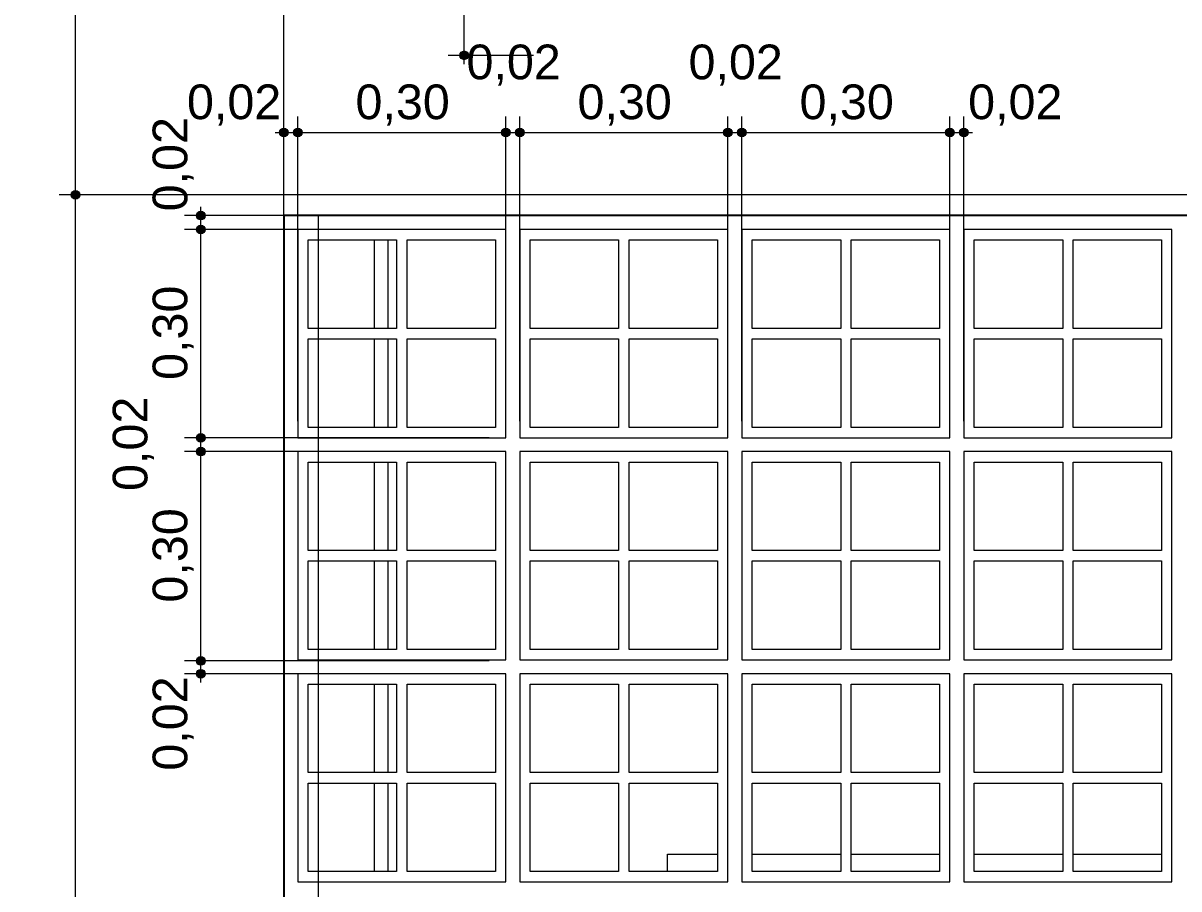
# Model space of a CAD drawing. Header units: metres. Extents: x -67.2 to -32.8, y -0.2 to 5.
# Drawn here: x -66.89 to -65.224, y 2.25 to 3.497 of the extents above; entities that cross this region are included whole.
import ezdxf

# ---------------------------------------------------------------- set-up
doc = ezdxf.new("R2010")
doc.units = ezdxf.units.M
doc.header["$MEASUREMENT"] = 0
doc.layers.add('COTAS EXECUTIVO.EXEC', color=7, linetype='Continuous')
doc.layers.add('COTAS EXECUTIVO.EXEC_Caneta_No__25', color=7, linetype='Continuous', lineweight=13, true_color=0x982312)
for name, color, linetype, lineweight in [('Janelas Archicad_Caneta_No__241', 7, 'Continuous', 13), ('Janelas Archicad_Caneta_No__3', 7, 'Continuous', 25), ('Janelas Archicad_Caneta_No__43', 44, 'Continuous', 0), ('PAREDE CONSTRUIR_Caneta_No__241', 7, 'Continuous', 13)]:
    doc.layers.add(name, color=color, linetype=linetype, lineweight=lineweight)
doc.styles.add('ESTILO_GERADO_1', font='arial.ttf')
doc.dimstyles.new('ESTILO_GERADO__2', dxfattribs={"dimtxt": 0.05, "dimasz": 0.02375, "dimexe": 0.18, "dimexo": 0.1, "dimgap": 0, "dimtad": 1, "dimzin": 0, "dimdsep": 46, "dimtxsty": 'ESTILO_GERADO_1', "dimblk": 'ARROWHEAD_11', "dimblk1": 'ARROWHEAD_11', "dimblk2": 'ARROWHEAD_11', "dimcen": 0.09, "dimclrd": 256, "dimclre": 256, "dimclrt": 256, "dimadec": 0, "dimazin": 0, "dimtfac": 1, "dimtdec": 4, "dimtmove": 0, "dimatfit": 3, "dimfxl": 0, "dimtolj": 1, "dimtzin": 0, "dimarcsym": 0})
doc.dimstyles.new('ESTILO_GERADO__3', dxfattribs={"dimtxt": 0.05, "dimasz": 0.02375, "dimexe": 0.18, "dimexo": 0.415631, "dimgap": 0, "dimtad": 1, "dimzin": 0, "dimdsep": 46, "dimtxsty": 'ESTILO_GERADO_1', "dimblk": 'ARROWHEAD_11', "dimblk1": 'ARROWHEAD_11', "dimblk2": 'ARROWHEAD_11', "dimcen": 0.09, "dimclrd": 256, "dimclre": 256, "dimclrt": 256, "dimadec": 0, "dimazin": 0, "dimtfac": 1, "dimtdec": 4, "dimtmove": 0, "dimatfit": 3, "dimfxl": 0, "dimtolj": 1, "dimtzin": 0, "dimarcsym": 0})
doc.dimstyles.new('ESTILO_GERADO__4', dxfattribs={"dimtxt": 0.05, "dimasz": 0.02375, "dimexe": 0.18, "dimexo": 0.415631, "dimgap": 0, "dimtad": 1, "dimtih": 1, "dimtoh": 1, "dimzin": 0, "dimdsep": 46, "dimtxsty": 'ESTILO_GERADO_1', "dimblk": 'ARROWHEAD_11', "dimblk1": 'ARROWHEAD_11', "dimblk2": 'ARROWHEAD_11', "dimcen": 0.09, "dimclrd": 256, "dimclre": 256, "dimclrt": 256, "dimadec": 0, "dimazin": 0, "dimtfac": 1, "dimtdec": 4, "dimtmove": 0, "dimatfit": 3, "dimfxl": 0, "dimtolj": 1, "dimtzin": 0, "dimarcsym": 0})

# ---------------------------------------------------------------- blocks, each defined once
blk = doc.blocks.new('*D6')
at = {"layer": 'COTAS EXECUTIVO.EXEC_Caneta_No__25', "linetype": 'Continuous', "lineweight": 13, "true_color": 0x982312}
for points in [[(-66.2602, 4.1439), (-66.2597, 4.1415), (-66.2584, 4.1395), (-66.2564, 4.1381), (-66.254, 4.1377), (-66.2516, 4.1381), (-66.2495, 4.1395), (-66.2482, 4.1415), (-66.2477, 4.1439), (-66.2482, 4.1463), (-66.2495, 4.1483), (-66.2516, 4.1497), (-66.254, 4.1502), (-66.2564, 4.1497), (-66.2584, 4.1483), (-66.2597, 4.1463)], [(-66.2602, 3.451), (-66.2597, 3.4486), (-66.2584, 3.4466), (-66.2564, 3.4452), (-66.254, 3.4447), (-66.2516, 3.4452), (-66.2495, 3.4466), (-66.2482, 3.4486), (-66.2477, 3.451), (-66.2482, 3.4534), (-66.2495, 3.4554), (-66.2516, 3.4568), (-66.254, 3.4572), (-66.2564, 3.4568), (-66.2584, 3.4554), (-66.2597, 3.4534)]]:
    blk.add_hatch(color=24, dxfattribs=at).paths.add_polyline_path(points)
at = {"layer": 'COTAS EXECUTIVO.EXEC_Caneta_No__25', "color": 24, "linetype": 'Continuous', "lineweight": 13, "true_color": 0x982312}
for p, q in [((-66.254, 4.1502), (-66.254, 4.1564)), ((-66.2602, 4.1439), (-66.2774, 4.1439)), ((-66.254, 3.4572), (-66.254, 4.1377)), ((-66.154, 4.1439), (-66.2477, 4.1439)), ((-66.2602, 3.451), (-66.2774, 3.451)), ((-66.154, 3.451), (-66.2477, 3.451)), ((-66.254, 3.4385), (-66.254, 3.4447))]:
    blk.add_line(p, q, dxfattribs=at)
for centre in [(-66.254, 4.1439), (-66.254, 3.451)]:
    blk.add_circle(centre, 0.00625, dxfattribs=at)
at = {"layer": 'COTAS EXECUTIVO.EXEC_Caneta_No__25', "color": 24, "lineweight": 13, "true_color": 0x982312, "insert": (-66.264, 3.7307), "char_height": 0.05, "attachment_point": 7, "rotation": 90, "style": 'ESTILO_GERADO_1'}
blk.add_mtext('\\A1;{\\pql;\\fArial|b0|i0|c0|p0;\\W1.000000;0,70}', dxfattribs=at)
blk = doc.blocks.new('ARROWHEAD_11')
at = {"color": 0, "linetype": 'Continuous', "lineweight": 0}
blk.add_line((0, 0), (-1, 0), dxfattribs=at)
at = {"color": 0, "linetype": 'Continuous', "lineweight": 0, "const_width": 0.25, "flags": 128}
blk.add_lwpolyline([(-0.125, 0, 1), (0.125, 0, 1)], format="xyb", close=True, dxfattribs=at)
blk = doc.blocks.new('*D7')
at = {"layer": 'COTAS EXECUTIVO.EXEC_Caneta_No__25', "linetype": 'Continuous', "lineweight": 13, "true_color": 0x982312}
for points in [[(-66.8205, 3.25), (-66.82, 3.2476), (-66.8186, 3.2456), (-66.8166, 3.2442), (-66.8142, 3.2437), (-66.8118, 3.2442), (-66.8098, 3.2456), (-66.8084, 3.2476), (-66.808, 3.25), (-66.8084, 3.2524), (-66.8098, 3.2544), (-66.8118, 3.2558), (-66.8142, 3.2563), (-66.8166, 3.2558), (-66.8186, 3.2544), (-66.82, 3.2524)], [(-66.8205, -0.015), (-66.82, -0.0174), (-66.8186, -0.0194), (-66.8166, -0.0208), (-66.8142, -0.0213), (-66.8118, -0.0208), (-66.8098, -0.0194), (-66.8084, -0.0174), (-66.808, -0.015), (-66.8084, -0.0126), (-66.8098, -0.0106), (-66.8118, -0.0092), (-66.8142, -0.0088), (-66.8166, -0.0092), (-66.8186, -0.0106), (-66.82, -0.0126)]]:
    blk.add_hatch(color=24, dxfattribs=at).paths.add_polyline_path(points)
at = {"layer": 'COTAS EXECUTIVO.EXEC_Caneta_No__25', "color": 24, "linetype": 'Continuous', "lineweight": 13, "true_color": 0x982312}
for p, q in [((-66.8205, 3.25), (-66.8377, 3.25)), ((-66.3986, 3.25), (-66.808, 3.25)), ((-66.8142, -0.0088), (-66.8142, 3.2437)), ((-66.8205, -0.015), (-66.8377, -0.015)), ((-66.3986, -0.015), (-66.808, -0.015)), ((-66.8142, -0.0275), (-66.8142, -0.0213))]:
    blk.add_line(p, q, dxfattribs=at)
for centre in [(-66.8142, 3.25), (-66.8142, -0.015)]:
    blk.add_circle(centre, 0.00625, dxfattribs=at)
at = {"layer": 'COTAS EXECUTIVO.EXEC_Caneta_No__25', "color": 24, "lineweight": 13, "true_color": 0x982312, "insert": (-66.8242, 1.5508), "char_height": 0.05, "attachment_point": 7, "rotation": 90, "style": 'ESTILO_GERADO_1'}
blk.add_mtext('\\A1;{\\pql;\\fArial|b0|i0|c0|p0;\\W1.000000;3,27}', dxfattribs=at)
blk = doc.blocks.new('*D8')
at = {"layer": 'COTAS EXECUTIVO.EXEC_Caneta_No__25', "linetype": 'Continuous', "lineweight": 13, "true_color": 0x982312}
for points in [[(-66.8205, 4.7), (-66.82, 4.6976), (-66.8186, 4.6956), (-66.8166, 4.6942), (-66.8142, 4.6938), (-66.8118, 4.6942), (-66.8098, 4.6956), (-66.8084, 4.6976), (-66.808, 4.7), (-66.8084, 4.7024), (-66.8098, 4.7044), (-66.8118, 4.7058), (-66.8142, 4.7062), (-66.8166, 4.7058), (-66.8186, 4.7044), (-66.82, 4.7024)], [(-66.8205, 3.25), (-66.82, 3.2476), (-66.8186, 3.2456), (-66.8166, 3.2442), (-66.8142, 3.2437), (-66.8118, 3.2442), (-66.8098, 3.2456), (-66.8084, 3.2476), (-66.808, 3.25), (-66.8084, 3.2524), (-66.8098, 3.2544), (-66.8118, 3.2558), (-66.8142, 3.2563), (-66.8166, 3.2558), (-66.8186, 3.2544), (-66.82, 3.2524)]]:
    blk.add_hatch(color=24, dxfattribs=at).paths.add_polyline_path(points)
at = {"layer": 'COTAS EXECUTIVO.EXEC_Caneta_No__25', "color": 24, "linetype": 'Continuous', "lineweight": 13, "true_color": 0x982312}
for p, q in [((-66.8205, 4.7), (-66.8377, 4.7)), ((-66.8142, 4.7062), (-66.8142, 4.7125)), ((-66.3986, 4.7), (-66.808, 4.7)), ((-66.8142, 3.2563), (-66.8142, 4.6938)), ((-66.8205, 3.25), (-66.8377, 3.25)), ((-66.3986, 3.25), (-66.808, 3.25))]:
    blk.add_line(p, q, dxfattribs=at)
for centre in [(-66.8142, 4.7), (-66.8142, 3.25)]:
    blk.add_circle(centre, 0.00625, dxfattribs=at)
at = {"layer": 'COTAS EXECUTIVO.EXEC_Caneta_No__25', "color": 24, "lineweight": 13, "true_color": 0x982312, "insert": (-66.8242, 3.9083), "char_height": 0.05, "attachment_point": 7, "rotation": 90, "style": 'ESTILO_GERADO_1'}
blk.add_mtext('\\A1;{\\pql;\\fArial|b0|i0|c0|p0;\\W1.000000;1,45}', dxfattribs=at)
blk = doc.blocks.new('*D9')
at = {"layer": 'COTAS EXECUTIVO.EXEC_Caneta_No__25', "linetype": 'Continuous', "lineweight": 13, "true_color": 0x982312}
for points in [[(-66.6402, 2.5784), (-66.6397, 2.576), (-66.6384, 2.574), (-66.6363, 2.5726), (-66.6339, 2.5721), (-66.6316, 2.5726), (-66.6295, 2.574), (-66.6282, 2.576), (-66.6277, 2.5784), (-66.6282, 2.5808), (-66.6295, 2.5828), (-66.6316, 2.5842), (-66.6339, 2.5846), (-66.6363, 2.5842), (-66.6384, 2.5828), (-66.6397, 2.5808)], [(-66.6402, 2.56), (-66.6397, 2.5576), (-66.6384, 2.5556), (-66.6363, 2.5542), (-66.6339, 2.5537), (-66.6316, 2.5542), (-66.6295, 2.5556), (-66.6282, 2.5576), (-66.6277, 2.56), (-66.6282, 2.5624), (-66.6295, 2.5644), (-66.6316, 2.5658), (-66.6339, 2.5663), (-66.6363, 2.5658), (-66.6384, 2.5644), (-66.6397, 2.5624)]]:
    blk.add_hatch(color=24, dxfattribs=at).paths.add_polyline_path(points)
at = {"layer": 'COTAS EXECUTIVO.EXEC_Caneta_No__25', "color": 24, "linetype": 'Continuous', "lineweight": 13, "true_color": 0x982312}
for p, q in [((-66.6402, 2.5784), (-66.6574, 2.5784)), ((-66.6339, 2.5663), (-66.6339, 2.5721)), ((-66.2183, 2.5784), (-66.6277, 2.5784)), ((-66.6402, 2.56), (-66.6574, 2.56)), ((-66.6339, 2.5475), (-66.6339, 2.5537)), ((-66.2183, 2.56), (-66.6277, 2.56))]:
    blk.add_line(p, q, dxfattribs=at)
for centre in [(-66.6339, 2.5784), (-66.6339, 2.56)]:
    blk.add_circle(centre, 0.00625, dxfattribs=at)
at = {"layer": 'COTAS EXECUTIVO.EXEC_Caneta_No__25', "color": 24, "lineweight": 13, "true_color": 0x982312, "insert": (-66.6439, 2.4203), "char_height": 0.05, "attachment_point": 7, "rotation": 90, "style": 'ESTILO_GERADO_1'}
blk.add_mtext('\\A1;{\\pql;\\fArial|b0|i0|c0|p0;\\W1.000000;0,02}', dxfattribs=at)
blk = doc.blocks.new('*D10')
at = {"layer": 'COTAS EXECUTIVO.EXEC_Caneta_No__25', "linetype": 'Continuous', "lineweight": 13, "true_color": 0x982312}
for points in [[(-66.6402, 2.88), (-66.6397, 2.8776), (-66.6384, 2.8756), (-66.6363, 2.8742), (-66.6339, 2.8737), (-66.6316, 2.8742), (-66.6295, 2.8756), (-66.6282, 2.8776), (-66.6277, 2.88), (-66.6282, 2.8824), (-66.6295, 2.8844), (-66.6316, 2.8858), (-66.6339, 2.8862), (-66.6363, 2.8858), (-66.6384, 2.8844), (-66.6397, 2.8824)], [(-66.6402, 2.5784), (-66.6397, 2.576), (-66.6384, 2.574), (-66.6363, 2.5726), (-66.6339, 2.5721), (-66.6316, 2.5726), (-66.6295, 2.574), (-66.6282, 2.576), (-66.6277, 2.5784), (-66.6282, 2.5808), (-66.6295, 2.5828), (-66.6316, 2.5842), (-66.6339, 2.5846), (-66.6363, 2.5842), (-66.6384, 2.5828), (-66.6397, 2.5808)]]:
    blk.add_hatch(color=24, dxfattribs=at).paths.add_polyline_path(points)
at = {"layer": 'COTAS EXECUTIVO.EXEC_Caneta_No__25', "color": 24, "linetype": 'Continuous', "lineweight": 13, "true_color": 0x982312}
for p, q in [((-66.6402, 2.88), (-66.6574, 2.88)), ((-66.6339, 2.5846), (-66.6339, 2.8737)), ((-66.2183, 2.88), (-66.6277, 2.88)), ((-66.6402, 2.5784), (-66.6574, 2.5784)), ((-66.2183, 2.5784), (-66.6277, 2.5784))]:
    blk.add_line(p, q, dxfattribs=at)
for centre in [(-66.6339, 2.88), (-66.6339, 2.5784)]:
    blk.add_circle(centre, 0.00625, dxfattribs=at)
at = {"layer": 'COTAS EXECUTIVO.EXEC_Caneta_No__25', "color": 24, "lineweight": 13, "true_color": 0x982312, "char_height": 0.05, "attachment_point": 7, "rotation": 90, "style": 'ESTILO_GERADO_1'}
for s, insert in [('\\A1;{\\pql;\\fArial|b0|i0|c0|p0;\\W1.000000;0,02}', (-66.7014, 2.8233)), ('\\A1;{\\pql;\\fArial|b0|i0|c0|p0;\\W1.000000;0,30}', (-66.6439, 2.6625))]:
    blk.add_mtext(s, dxfattribs=dict(at, insert=insert))
blk = doc.blocks.new('*D11')
at = {"layer": 'COTAS EXECUTIVO.EXEC_Caneta_No__25', "linetype": 'Continuous', "lineweight": 13, "true_color": 0x982312}
for points in [[(-66.6402, 2.9), (-66.6397, 2.8976), (-66.6384, 2.8956), (-66.6363, 2.8942), (-66.6339, 2.8937), (-66.6316, 2.8942), (-66.6295, 2.8956), (-66.6282, 2.8976), (-66.6277, 2.9), (-66.6282, 2.9024), (-66.6295, 2.9044), (-66.6316, 2.9058), (-66.6339, 2.9062), (-66.6363, 2.9058), (-66.6384, 2.9044), (-66.6397, 2.9024)], [(-66.6402, 2.88), (-66.6397, 2.8776), (-66.6384, 2.8756), (-66.6363, 2.8742), (-66.6339, 2.8737), (-66.6316, 2.8742), (-66.6295, 2.8756), (-66.6282, 2.8776), (-66.6277, 2.88), (-66.6282, 2.8824), (-66.6295, 2.8844), (-66.6316, 2.8858), (-66.6339, 2.8862), (-66.6363, 2.8858), (-66.6384, 2.8844), (-66.6397, 2.8824)]]:
    blk.add_hatch(color=24, dxfattribs=at).paths.add_polyline_path(points)
at = {"layer": 'COTAS EXECUTIVO.EXEC_Caneta_No__25', "color": 24, "linetype": 'Continuous', "lineweight": 13, "true_color": 0x982312}
for p, q in [((-66.6402, 2.9), (-66.6574, 2.9)), ((-66.2183, 2.9), (-66.6277, 2.9)), ((-66.6339, 2.8862), (-66.6339, 2.8937)), ((-66.6402, 2.88), (-66.6574, 2.88)), ((-66.2183, 2.88), (-66.6277, 2.88))]:
    blk.add_line(p, q, dxfattribs=at)
for centre in [(-66.6339, 2.9), (-66.6339, 2.88)]:
    blk.add_circle(centre, 0.00625, dxfattribs=at)
blk = doc.blocks.new('*D12')
at = {"layer": 'COTAS EXECUTIVO.EXEC_Caneta_No__25', "linetype": 'Continuous', "lineweight": 13, "true_color": 0x982312}
for points in [[(-66.6402, 3.2), (-66.6397, 3.1976), (-66.6384, 3.1956), (-66.6363, 3.1942), (-66.6339, 3.1938), (-66.6316, 3.1942), (-66.6295, 3.1956), (-66.6282, 3.1976), (-66.6277, 3.2), (-66.6282, 3.2024), (-66.6295, 3.2044), (-66.6316, 3.2058), (-66.6339, 3.2062), (-66.6363, 3.2058), (-66.6384, 3.2044), (-66.6397, 3.2024)], [(-66.6402, 2.9), (-66.6397, 2.8976), (-66.6384, 2.8956), (-66.6363, 2.8942), (-66.6339, 2.8937), (-66.6316, 2.8942), (-66.6295, 2.8956), (-66.6282, 2.8976), (-66.6277, 2.9), (-66.6282, 2.9024), (-66.6295, 2.9044), (-66.6316, 2.9058), (-66.6339, 2.9062), (-66.6363, 2.9058), (-66.6384, 2.9044), (-66.6397, 2.9024)]]:
    blk.add_hatch(color=24, dxfattribs=at).paths.add_polyline_path(points)
at = {"layer": 'COTAS EXECUTIVO.EXEC_Caneta_No__25', "color": 24, "linetype": 'Continuous', "lineweight": 13, "true_color": 0x982312}
for p, q in [((-66.6402, 3.2), (-66.6574, 3.2)), ((-66.2183, 3.2), (-66.6277, 3.2)), ((-66.6339, 2.9062), (-66.6339, 3.1938)), ((-66.6402, 2.9), (-66.6574, 2.9)), ((-66.2183, 2.9), (-66.6277, 2.9))]:
    blk.add_line(p, q, dxfattribs=at)
for centre in [(-66.6339, 3.2), (-66.6339, 2.9)]:
    blk.add_circle(centre, 0.00625, dxfattribs=at)
at = {"layer": 'COTAS EXECUTIVO.EXEC_Caneta_No__25', "color": 24, "lineweight": 13, "true_color": 0x982312, "insert": (-66.6439, 2.9833), "char_height": 0.05, "attachment_point": 7, "rotation": 90, "style": 'ESTILO_GERADO_1'}
blk.add_mtext('\\A1;{\\pql;\\fArial|b0|i0|c0|p0;\\W1.000000;0,30}', dxfattribs=at)
blk = doc.blocks.new('*D13')
at = {"layer": 'COTAS EXECUTIVO.EXEC_Caneta_No__25', "linetype": 'Continuous', "lineweight": 13, "true_color": 0x982312}
for points in [[(-66.6402, 3.22), (-66.6397, 3.2176), (-66.6384, 3.2156), (-66.6363, 3.2142), (-66.6339, 3.2138), (-66.6316, 3.2142), (-66.6295, 3.2156), (-66.6282, 3.2176), (-66.6277, 3.22), (-66.6282, 3.2224), (-66.6295, 3.2244), (-66.6316, 3.2258), (-66.6339, 3.2262), (-66.6363, 3.2258), (-66.6384, 3.2244), (-66.6397, 3.2224)], [(-66.6402, 3.2), (-66.6397, 3.1976), (-66.6384, 3.1956), (-66.6363, 3.1942), (-66.6339, 3.1938), (-66.6316, 3.1942), (-66.6295, 3.1956), (-66.6282, 3.1976), (-66.6277, 3.2), (-66.6282, 3.2024), (-66.6295, 3.2044), (-66.6316, 3.2058), (-66.6339, 3.2062), (-66.6363, 3.2058), (-66.6384, 3.2044), (-66.6397, 3.2024)]]:
    blk.add_hatch(color=24, dxfattribs=at).paths.add_polyline_path(points)
at = {"layer": 'COTAS EXECUTIVO.EXEC_Caneta_No__25', "color": 24, "linetype": 'Continuous', "lineweight": 13, "true_color": 0x982312}
for p, q in [((-66.6339, 3.2262), (-66.6339, 3.2325)), ((-66.6402, 3.22), (-66.6574, 3.22)), ((-66.2183, 3.22), (-66.6277, 3.22)), ((-66.6402, 3.2), (-66.6574, 3.2)), ((-66.6339, 3.2062), (-66.6339, 3.2138)), ((-66.2183, 3.2), (-66.6277, 3.2))]:
    blk.add_line(p, q, dxfattribs=at)
for centre in [(-66.6339, 3.22), (-66.6339, 3.2)]:
    blk.add_circle(centre, 0.00625, dxfattribs=at)
at = {"layer": 'COTAS EXECUTIVO.EXEC_Caneta_No__25', "color": 24, "lineweight": 13, "true_color": 0x982312, "insert": (-66.6439, 3.2262), "char_height": 0.05, "attachment_point": 7, "rotation": 90, "style": 'ESTILO_GERADO_1'}
blk.add_mtext('\\A1;{\\pql;\\fArial|b0|i0|c0|p0;\\W1.000000;0,02}', dxfattribs=at)
blk = doc.blocks.new('*D14')
at = {"layer": 'COTAS EXECUTIVO.EXEC_Caneta_No__25', "linetype": 'Continuous', "lineweight": 13, "true_color": 0x982312}
for points in [[(-66.5203, 3.3397), (-66.5198, 3.3373), (-66.5185, 3.3352), (-66.5164, 3.3339), (-66.514, 3.3334), (-66.5116, 3.3339), (-66.5096, 3.3352), (-66.5083, 3.3373), (-66.5078, 3.3397), (-66.5083, 3.3421), (-66.5096, 3.3441), (-66.5116, 3.3454), (-66.514, 3.3459), (-66.5164, 3.3454), (-66.5185, 3.3441), (-66.5198, 3.3421)], [(-66.5003, 3.3397), (-66.4998, 3.3373), (-66.4985, 3.3352), (-66.4964, 3.3339), (-66.494, 3.3334), (-66.4916, 3.3339), (-66.4896, 3.3352), (-66.4883, 3.3373), (-66.4878, 3.3397), (-66.4883, 3.3421), (-66.4896, 3.3441), (-66.4916, 3.3454), (-66.494, 3.3459), (-66.4964, 3.3454), (-66.4985, 3.3441), (-66.4998, 3.3421)]]:
    blk.add_hatch(color=24, dxfattribs=at).paths.add_polyline_path(points)
at = {"layer": 'COTAS EXECUTIVO.EXEC_Caneta_No__25', "color": 24, "linetype": 'Continuous', "lineweight": 13, "true_color": 0x982312}
for p, q in [((-66.514, 3.3459), (-66.514, 3.3631)), ((-66.494, 3.3459), (-66.494, 3.3631)), ((-66.5265, 3.3397), (-66.5203, 3.3397)), ((-66.514, 2.924), (-66.514, 3.3334)), ((-66.5078, 3.3397), (-66.5003, 3.3397)), ((-66.494, 2.924), (-66.494, 3.3334))]:
    blk.add_line(p, q, dxfattribs=at)
for centre in [(-66.514, 3.3397), (-66.494, 3.3397)]:
    blk.add_circle(centre, 0.00625, dxfattribs=at)
at = {"layer": 'COTAS EXECUTIVO.EXEC_Caneta_No__25', "color": 24, "lineweight": 13, "true_color": 0x982312, "insert": (-66.6537, 3.3497), "char_height": 0.05, "attachment_point": 7, "style": 'ESTILO_GERADO_1'}
blk.add_mtext('\\A1;{\\pql;\\fArial|b0|i0|c0|p0;\\W1.000000;0,02}', dxfattribs=at)
blk = doc.blocks.new('*D15')
at = {"layer": 'COTAS EXECUTIVO.EXEC_Caneta_No__25', "linetype": 'Continuous', "lineweight": 13, "true_color": 0x982312}
for points in [[(-66.5003, 3.3397), (-66.4998, 3.3373), (-66.4985, 3.3352), (-66.4964, 3.3339), (-66.494, 3.3334), (-66.4916, 3.3339), (-66.4896, 3.3352), (-66.4883, 3.3373), (-66.4878, 3.3397), (-66.4883, 3.3421), (-66.4896, 3.3441), (-66.4916, 3.3454), (-66.494, 3.3459), (-66.4964, 3.3454), (-66.4985, 3.3441), (-66.4998, 3.3421)], [(-66.2003, 3.3397), (-66.1998, 3.3373), (-66.1985, 3.3352), (-66.1964, 3.3339), (-66.194, 3.3334), (-66.1916, 3.3339), (-66.1896, 3.3352), (-66.1883, 3.3373), (-66.1878, 3.3397), (-66.1883, 3.3421), (-66.1896, 3.3441), (-66.1916, 3.3454), (-66.194, 3.3459), (-66.1964, 3.3454), (-66.1985, 3.3441), (-66.1998, 3.3421)]]:
    blk.add_hatch(color=24, dxfattribs=at).paths.add_polyline_path(points)
at = {"layer": 'COTAS EXECUTIVO.EXEC_Caneta_No__25', "color": 24, "linetype": 'Continuous', "lineweight": 13, "true_color": 0x982312}
for p, q in [((-66.494, 3.3459), (-66.494, 3.3631)), ((-66.194, 3.3459), (-66.194, 3.3631)), ((-66.494, 2.924), (-66.494, 3.3334)), ((-66.4878, 3.3397), (-66.2003, 3.3397)), ((-66.194, 2.924), (-66.194, 3.3334))]:
    blk.add_line(p, q, dxfattribs=at)
for centre in [(-66.494, 3.3397), (-66.194, 3.3397)]:
    blk.add_circle(centre, 0.00625, dxfattribs=at)
at = {"layer": 'COTAS EXECUTIVO.EXEC_Caneta_No__25', "color": 24, "lineweight": 13, "true_color": 0x982312, "char_height": 0.05, "attachment_point": 7, "style": 'ESTILO_GERADO_1'}
for s, insert in [('\\A1;{\\pql;\\fArial|b0|i0|c0|p0;\\W1.000000;0,02}', (-66.2508, 3.4072)), ('\\A1;{\\pql;\\fArial|b0|i0|c0|p0;\\W1.000000;0,30}', (-66.4108, 3.3497))]:
    blk.add_mtext(s, dxfattribs=dict(at, insert=insert))
blk = doc.blocks.new('*D16')
at = {"layer": 'COTAS EXECUTIVO.EXEC_Caneta_No__25', "linetype": 'Continuous', "lineweight": 13, "true_color": 0x982312}
for points in [[(-66.2003, 3.3397), (-66.1998, 3.3373), (-66.1985, 3.3352), (-66.1964, 3.3339), (-66.194, 3.3334), (-66.1916, 3.3339), (-66.1896, 3.3352), (-66.1883, 3.3373), (-66.1878, 3.3397), (-66.1883, 3.3421), (-66.1896, 3.3441), (-66.1916, 3.3454), (-66.194, 3.3459), (-66.1964, 3.3454), (-66.1985, 3.3441), (-66.1998, 3.3421)], [(-66.1803, 3.3397), (-66.1798, 3.3373), (-66.1785, 3.3352), (-66.1764, 3.3339), (-66.174, 3.3334), (-66.1716, 3.3339), (-66.1696, 3.3352), (-66.1683, 3.3373), (-66.1678, 3.3397), (-66.1683, 3.3421), (-66.1696, 3.3441), (-66.1716, 3.3454), (-66.174, 3.3459), (-66.1764, 3.3454), (-66.1785, 3.3441), (-66.1798, 3.3421)]]:
    blk.add_hatch(color=24, dxfattribs=at).paths.add_polyline_path(points)
at = {"layer": 'COTAS EXECUTIVO.EXEC_Caneta_No__25', "color": 24, "linetype": 'Continuous', "lineweight": 13, "true_color": 0x982312}
for p, q in [((-66.194, 3.3459), (-66.194, 3.3631)), ((-66.174, 3.3459), (-66.174, 3.3631)), ((-66.194, 2.924), (-66.194, 3.3334)), ((-66.1878, 3.3397), (-66.1803, 3.3397)), ((-66.174, 2.924), (-66.174, 3.3334))]:
    blk.add_line(p, q, dxfattribs=at)
for centre in [(-66.194, 3.3397), (-66.174, 3.3397)]:
    blk.add_circle(centre, 0.00625, dxfattribs=at)
blk = doc.blocks.new('*D17')
at = {"layer": 'COTAS EXECUTIVO.EXEC_Caneta_No__25', "linetype": 'Continuous', "lineweight": 13, "true_color": 0x982312}
for points in [[(-66.1803, 3.3397), (-66.1798, 3.3373), (-66.1785, 3.3352), (-66.1764, 3.3339), (-66.174, 3.3334), (-66.1716, 3.3339), (-66.1696, 3.3352), (-66.1683, 3.3373), (-66.1678, 3.3397), (-66.1683, 3.3421), (-66.1696, 3.3441), (-66.1716, 3.3454), (-66.174, 3.3459), (-66.1764, 3.3454), (-66.1785, 3.3441), (-66.1798, 3.3421)], [(-65.8803, 3.3397), (-65.8798, 3.3373), (-65.8785, 3.3352), (-65.8764, 3.3339), (-65.874, 3.3334), (-65.8716, 3.3339), (-65.8696, 3.3352), (-65.8683, 3.3373), (-65.8678, 3.3397), (-65.8683, 3.3421), (-65.8696, 3.3441), (-65.8716, 3.3454), (-65.874, 3.3459), (-65.8764, 3.3454), (-65.8785, 3.3441), (-65.8798, 3.3421)]]:
    blk.add_hatch(color=24, dxfattribs=at).paths.add_polyline_path(points)
at = {"layer": 'COTAS EXECUTIVO.EXEC_Caneta_No__25', "color": 24, "linetype": 'Continuous', "lineweight": 13, "true_color": 0x982312}
for p, q in [((-66.174, 3.3459), (-66.174, 3.3631)), ((-65.874, 3.3459), (-65.874, 3.3631)), ((-66.174, 2.924), (-66.174, 3.3334)), ((-66.1678, 3.3397), (-65.8803, 3.3397)), ((-65.874, 2.924), (-65.874, 3.3334))]:
    blk.add_line(p, q, dxfattribs=at)
for centre in [(-66.174, 3.3397), (-65.874, 3.3397)]:
    blk.add_circle(centre, 0.00625, dxfattribs=at)
at = {"layer": 'COTAS EXECUTIVO.EXEC_Caneta_No__25', "color": 24, "lineweight": 13, "true_color": 0x982312, "char_height": 0.05, "attachment_point": 7, "style": 'ESTILO_GERADO_1'}
for s, insert in [('\\A1;{\\pql;\\fArial|b0|i0|c0|p0;\\W1.000000;0,02}', (-65.9308, 3.4072)), ('\\A1;{\\pql;\\fArial|b0|i0|c0|p0;\\W1.000000;0,30}', (-66.0908, 3.3497))]:
    blk.add_mtext(s, dxfattribs=dict(at, insert=insert))
blk = doc.blocks.new('*D18')
at = {"layer": 'COTAS EXECUTIVO.EXEC_Caneta_No__25', "linetype": 'Continuous', "lineweight": 13, "true_color": 0x982312}
for points in [[(-65.8803, 3.3397), (-65.8798, 3.3373), (-65.8785, 3.3352), (-65.8764, 3.3339), (-65.874, 3.3334), (-65.8716, 3.3339), (-65.8696, 3.3352), (-65.8683, 3.3373), (-65.8678, 3.3397), (-65.8683, 3.3421), (-65.8696, 3.3441), (-65.8716, 3.3454), (-65.874, 3.3459), (-65.8764, 3.3454), (-65.8785, 3.3441), (-65.8798, 3.3421)], [(-65.8603, 3.3397), (-65.8598, 3.3373), (-65.8585, 3.3352), (-65.8564, 3.3339), (-65.854, 3.3334), (-65.8516, 3.3339), (-65.8496, 3.3352), (-65.8483, 3.3373), (-65.8478, 3.3397), (-65.8483, 3.3421), (-65.8496, 3.3441), (-65.8516, 3.3454), (-65.854, 3.3459), (-65.8564, 3.3454), (-65.8585, 3.3441), (-65.8598, 3.3421)]]:
    blk.add_hatch(color=24, dxfattribs=at).paths.add_polyline_path(points)
at = {"layer": 'COTAS EXECUTIVO.EXEC_Caneta_No__25', "color": 24, "linetype": 'Continuous', "lineweight": 13, "true_color": 0x982312}
for p, q in [((-65.874, 3.3459), (-65.874, 3.3631)), ((-65.854, 3.3459), (-65.854, 3.3631)), ((-65.874, 2.924), (-65.874, 3.3334)), ((-65.8678, 3.3397), (-65.8603, 3.3397)), ((-65.854, 2.924), (-65.854, 3.3334))]:
    blk.add_line(p, q, dxfattribs=at)
for centre in [(-65.874, 3.3397), (-65.854, 3.3397)]:
    blk.add_circle(centre, 0.00625, dxfattribs=at)
blk = doc.blocks.new('*D19')
at = {"layer": 'COTAS EXECUTIVO.EXEC_Caneta_No__25', "linetype": 'Continuous', "lineweight": 13, "true_color": 0x982312}
for points in [[(-65.8603, 3.3397), (-65.8598, 3.3373), (-65.8585, 3.3352), (-65.8564, 3.3339), (-65.854, 3.3334), (-65.8516, 3.3339), (-65.8496, 3.3352), (-65.8483, 3.3373), (-65.8478, 3.3397), (-65.8483, 3.3421), (-65.8496, 3.3441), (-65.8516, 3.3454), (-65.854, 3.3459), (-65.8564, 3.3454), (-65.8585, 3.3441), (-65.8598, 3.3421)], [(-65.5603, 3.3397), (-65.5598, 3.3373), (-65.5585, 3.3352), (-65.5564, 3.3339), (-65.554, 3.3334), (-65.5516, 3.3339), (-65.5496, 3.3352), (-65.5483, 3.3373), (-65.5478, 3.3397), (-65.5483, 3.3421), (-65.5496, 3.3441), (-65.5516, 3.3454), (-65.554, 3.3459), (-65.5564, 3.3454), (-65.5585, 3.3441), (-65.5598, 3.3421)]]:
    blk.add_hatch(color=24, dxfattribs=at).paths.add_polyline_path(points)
at = {"layer": 'COTAS EXECUTIVO.EXEC_Caneta_No__25', "color": 24, "linetype": 'Continuous', "lineweight": 13, "true_color": 0x982312}
for p, q in [((-65.854, 3.3459), (-65.854, 3.3631)), ((-65.554, 3.3459), (-65.554, 3.3631)), ((-65.854, 2.924), (-65.854, 3.3334)), ((-65.8478, 3.3397), (-65.5603, 3.3397)), ((-65.554, 2.924), (-65.554, 3.3334))]:
    blk.add_line(p, q, dxfattribs=at)
for centre in [(-65.854, 3.3397), (-65.554, 3.3397)]:
    blk.add_circle(centre, 0.00625, dxfattribs=at)
at = {"layer": 'COTAS EXECUTIVO.EXEC_Caneta_No__25', "color": 24, "lineweight": 13, "true_color": 0x982312, "insert": (-65.7708, 3.3497), "char_height": 0.05, "attachment_point": 7, "style": 'ESTILO_GERADO_1'}
blk.add_mtext('\\A1;{\\pql;\\fArial|b0|i0|c0|p0;\\W1.000000;0,30}', dxfattribs=at)
blk = doc.blocks.new('*D20')
at = {"layer": 'COTAS EXECUTIVO.EXEC_Caneta_No__25', "linetype": 'Continuous', "lineweight": 13, "true_color": 0x982312}
for points in [[(-65.5603, 3.3397), (-65.5598, 3.3373), (-65.5585, 3.3352), (-65.5564, 3.3339), (-65.554, 3.3334), (-65.5516, 3.3339), (-65.5496, 3.3352), (-65.5483, 3.3373), (-65.5478, 3.3397), (-65.5483, 3.3421), (-65.5496, 3.3441), (-65.5516, 3.3454), (-65.554, 3.3459), (-65.5564, 3.3454), (-65.5585, 3.3441), (-65.5598, 3.3421)], [(-65.5403, 3.3397), (-65.5398, 3.3373), (-65.5385, 3.3352), (-65.5364, 3.3339), (-65.534, 3.3334), (-65.5316, 3.3339), (-65.5296, 3.3352), (-65.5283, 3.3373), (-65.5278, 3.3397), (-65.5283, 3.3421), (-65.5296, 3.3441), (-65.5316, 3.3454), (-65.534, 3.3459), (-65.5364, 3.3454), (-65.5385, 3.3441), (-65.5398, 3.3421)]]:
    blk.add_hatch(color=24, dxfattribs=at).paths.add_polyline_path(points)
at = {"layer": 'COTAS EXECUTIVO.EXEC_Caneta_No__25', "color": 24, "linetype": 'Continuous', "lineweight": 13, "true_color": 0x982312}
for p, q in [((-65.554, 3.3459), (-65.554, 3.3631)), ((-65.534, 3.3459), (-65.534, 3.3631)), ((-65.554, 2.924), (-65.554, 3.3334)), ((-65.5478, 3.3397), (-65.5403, 3.3397)), ((-65.534, 2.924), (-65.534, 3.3334)), ((-65.5278, 3.3397), (-65.5215, 3.3397))]:
    blk.add_line(p, q, dxfattribs=at)
for centre in [(-65.554, 3.3397), (-65.534, 3.3397)]:
    blk.add_circle(centre, 0.00625, dxfattribs=at)
at = {"layer": 'COTAS EXECUTIVO.EXEC_Caneta_No__25', "color": 24, "lineweight": 13, "true_color": 0x982312, "insert": (-65.5278, 3.3497), "char_height": 0.05, "attachment_point": 7, "style": 'ESTILO_GERADO_1'}
blk.add_mtext('\\A1;{\\pql;\\fArial|b0|i0|c0|p0;\\W1.000000;0,02}', dxfattribs=at)

msp = doc.modelspace()

# ---------------------------------------------------------------- linework, layer by layer
at = {"layer": 'Janelas Archicad_Caneta_No__241', "color": 7, "linetype": 'Continuous', "lineweight": 13}
for p, q in [((-65.9611, 2.275), (-65.9611, 2.3)), ((-65.9611, 2.3), (-65.889, 2.3)), ((-65.839, 2.3), (-65.7115, 2.3)), ((-65.6965, 2.3), (-65.569, 2.3)), ((-65.519, 2.3), (-65.3915, 2.3)), ((-65.3765, 2.3), (-65.249, 2.3))]:
    msp.add_line(p, q, dxfattribs=at)
at = {"layer": 'Janelas Archicad_Caneta_No__3', "color": 7, "linetype": 'Continuous', "lineweight": 25}
for p, q in [((-56.574, 3.22), (-66.514, 3.22)), ((-66.514, 3.22), (-66.514, 0))]:
    msp.add_line(p, q, dxfattribs=at)
at = {"layer": 'Janelas Archicad_Caneta_No__43', "color": 44, "linetype": 'Continuous', "lineweight": 0}
for p, q in [((-66.194, 3.2), (-66.494, 3.2)), ((-66.494, 3.2), (-66.494, 2.9)), ((-66.194, 2.9), (-66.194, 3.2)), ((-65.874, 3.2), (-66.174, 3.2)), ((-66.174, 3.2), (-66.174, 2.9)), ((-65.874, 2.9), (-65.874, 3.2)), ((-65.554, 3.2), (-65.854, 3.2)), ((-65.854, 3.2), (-65.854, 2.9)), ((-65.554, 2.9), (-65.554, 3.2)), ((-65.234, 3.2), (-65.534, 3.2)), ((-65.534, 3.2), (-65.534, 2.9)), ((-65.234, 2.9), (-65.234, 3.2)), ((-66.479, 3.0575), (-66.479, 3.185)), ((-66.479, 3.185), (-66.464, 3.185)), ((-66.464, 3.185), (-66.3515, 3.185)), ((-66.3515, 3.185), (-66.3515, 3.0575)), ((-66.3365, 3.0575), (-66.3365, 3.185)), ((-66.3365, 3.185), (-66.209, 3.185)), ((-66.209, 3.185), (-66.209, 3.0575)), ((-66.159, 3.0575), (-66.159, 3.185)), ((-66.159, 3.185), (-66.0315, 3.185)), ((-66.0315, 3.185), (-66.0315, 3.0575)), ((-66.0165, 3.0575), (-66.0165, 3.185)), ((-66.0165, 3.185), (-65.889, 3.185)), ((-65.889, 3.185), (-65.889, 3.0575)), ((-65.839, 3.0575), (-65.839, 3.185)), ((-65.839, 3.185), (-65.7115, 3.185)), ((-65.7115, 3.185), (-65.7115, 3.0575)), ((-65.6965, 3.0575), (-65.6965, 3.185)), ((-65.6965, 3.185), (-65.569, 3.185)), ((-65.569, 3.185), (-65.569, 3.0575)), ((-65.519, 3.0575), (-65.519, 3.185)), ((-65.519, 3.185), (-65.3915, 3.185)), ((-65.3915, 3.185), (-65.3915, 3.0575)), ((-65.3765, 3.0575), (-65.3765, 3.185)), ((-65.3765, 3.185), (-65.249, 3.185)), ((-65.249, 3.185), (-65.249, 3.0575)), ((-66.464, 3.0575), (-66.479, 3.0575)), ((-66.3515, 3.0575), (-66.464, 3.0575)), ((-66.209, 3.0575), (-66.3365, 3.0575)), ((-66.0315, 3.0575), (-66.159, 3.0575)), ((-65.889, 3.0575), (-66.0165, 3.0575)), ((-65.7115, 3.0575), (-65.839, 3.0575)), ((-65.569, 3.0575), (-65.6965, 3.0575)), ((-65.3915, 3.0575), (-65.519, 3.0575)), ((-65.249, 3.0575), (-65.3765, 3.0575)), ((-66.479, 2.915), (-66.479, 3.0425)), ((-66.479, 3.0425), (-66.464, 3.0425)), ((-66.464, 3.0425), (-66.3515, 3.0425)), ((-66.3515, 3.0425), (-66.3515, 2.915)), ((-66.3365, 2.915), (-66.3365, 3.0425)), ((-66.3365, 3.0425), (-66.209, 3.0425)), ((-66.209, 3.0425), (-66.209, 2.915)), ((-66.159, 2.915), (-66.159, 3.0425)), ((-66.159, 3.0425), (-66.0315, 3.0425)), ((-66.0315, 3.0425), (-66.0315, 2.915)), ((-66.0165, 2.915), (-66.0165, 3.0425)), ((-66.0165, 3.0425), (-65.889, 3.0425)), ((-65.889, 3.0425), (-65.889, 2.915)), ((-65.839, 2.915), (-65.839, 3.0425)), ((-65.839, 3.0425), (-65.7115, 3.0425)), ((-65.7115, 3.0425), (-65.7115, 2.915)), ((-65.6965, 2.915), (-65.6965, 3.0425)), ((-65.6965, 3.0425), (-65.569, 3.0425)), ((-65.569, 3.0425), (-65.569, 2.915)), ((-65.519, 2.915), (-65.519, 3.0425)), ((-65.519, 3.0425), (-65.3915, 3.0425)), ((-65.3915, 3.0425), (-65.3915, 2.915)), ((-65.3765, 2.915), (-65.3765, 3.0425)), ((-65.3765, 3.0425), (-65.249, 3.0425)), ((-65.249, 3.0425), (-65.249, 2.915)), ((-66.494, 2.9), (-66.194, 2.9)), ((-66.464, 2.915), (-66.479, 2.915)), ((-66.3515, 2.915), (-66.464, 2.915)), ((-66.209, 2.915), (-66.3365, 2.915)), ((-66.174, 2.9), (-65.874, 2.9)), ((-66.0315, 2.915), (-66.159, 2.915)), ((-65.889, 2.915), (-66.0165, 2.915)), ((-65.854, 2.9), (-65.554, 2.9)), ((-65.7115, 2.915), (-65.839, 2.915)), ((-65.569, 2.915), (-65.6965, 2.915)), ((-65.534, 2.9), (-65.234, 2.9)), ((-65.3915, 2.915), (-65.519, 2.915)), ((-65.249, 2.915), (-65.3765, 2.915)), ((-66.194, 2.88), (-66.494, 2.88)), ((-66.494, 2.88), (-66.494, 2.58)), ((-66.194, 2.58), (-66.194, 2.88)), ((-65.874, 2.88), (-66.174, 2.88)), ((-66.174, 2.88), (-66.174, 2.58)), ((-65.874, 2.58), (-65.874, 2.88)), ((-65.554, 2.88), (-65.854, 2.88)), ((-65.854, 2.88), (-65.854, 2.58)), ((-65.554, 2.58), (-65.554, 2.88)), ((-65.234, 2.88), (-65.534, 2.88)), ((-65.534, 2.88), (-65.534, 2.58)), ((-65.234, 2.58), (-65.234, 2.88)), ((-66.479, 2.7375), (-66.479, 2.865)), ((-66.479, 2.865), (-66.464, 2.865)), ((-66.464, 2.865), (-66.3515, 2.865)), ((-66.3515, 2.865), (-66.3515, 2.7375)), ((-66.3365, 2.7375), (-66.3365, 2.865)), ((-66.3365, 2.865), (-66.209, 2.865)), ((-66.209, 2.865), (-66.209, 2.7375)), ((-66.159, 2.7375), (-66.159, 2.865)), ((-66.159, 2.865), (-66.0315, 2.865)), ((-66.0315, 2.865), (-66.0315, 2.7375)), ((-66.0165, 2.7375), (-66.0165, 2.865)), ((-66.0165, 2.865), (-65.889, 2.865)), ((-65.889, 2.865), (-65.889, 2.7375)), ((-65.839, 2.7375), (-65.839, 2.865)), ((-65.839, 2.865), (-65.7115, 2.865)), ((-65.7115, 2.865), (-65.7115, 2.7375)), ((-65.6965, 2.7375), (-65.6965, 2.865)), ((-65.6965, 2.865), (-65.569, 2.865)), ((-65.569, 2.865), (-65.569, 2.7375)), ((-65.519, 2.7375), (-65.519, 2.865)), ((-65.519, 2.865), (-65.3915, 2.865)), ((-65.3915, 2.865), (-65.3915, 2.7375)), ((-65.3765, 2.7375), (-65.3765, 2.865)), ((-65.3765, 2.865), (-65.249, 2.865)), ((-65.249, 2.865), (-65.249, 2.7375)), ((-66.464, 2.7375), (-66.479, 2.7375)), ((-66.3515, 2.7375), (-66.464, 2.7375)), ((-66.209, 2.7375), (-66.3365, 2.7375)), ((-66.0315, 2.7375), (-66.159, 2.7375)), ((-65.889, 2.7375), (-66.0165, 2.7375)), ((-65.7115, 2.7375), (-65.839, 2.7375)), ((-65.569, 2.7375), (-65.6965, 2.7375)), ((-65.3915, 2.7375), (-65.519, 2.7375)), ((-65.249, 2.7375), (-65.3765, 2.7375)), ((-66.479, 2.595), (-66.479, 2.7225)), ((-66.479, 2.7225), (-66.464, 2.7225)), ((-66.464, 2.7225), (-66.3515, 2.7225)), ((-66.3515, 2.7225), (-66.3515, 2.595)), ((-66.3365, 2.595), (-66.3365, 2.7225)), ((-66.3365, 2.7225), (-66.209, 2.7225)), ((-66.209, 2.7225), (-66.209, 2.595)), ((-66.159, 2.595), (-66.159, 2.7225)), ((-66.159, 2.7225), (-66.0315, 2.7225)), ((-66.0315, 2.7225), (-66.0315, 2.595)), ((-66.0165, 2.595), (-66.0165, 2.7225)), ((-66.0165, 2.7225), (-65.889, 2.7225)), ((-65.889, 2.7225), (-65.889, 2.595)), ((-65.839, 2.595), (-65.839, 2.7225)), ((-65.839, 2.7225), (-65.7115, 2.7225)), ((-65.7115, 2.7225), (-65.7115, 2.595)), ((-65.6965, 2.595), (-65.6965, 2.7225)), ((-65.6965, 2.7225), (-65.569, 2.7225)), ((-65.569, 2.7225), (-65.569, 2.595)), ((-65.519, 2.595), (-65.519, 2.7225)), ((-65.519, 2.7225), (-65.3915, 2.7225)), ((-65.3915, 2.7225), (-65.3915, 2.595)), ((-65.3765, 2.595), (-65.3765, 2.7225)), ((-65.3765, 2.7225), (-65.249, 2.7225)), ((-65.249, 2.7225), (-65.249, 2.595)), ((-66.464, 2.595), (-66.479, 2.595)), ((-66.3515, 2.595), (-66.464, 2.595)), ((-66.209, 2.595), (-66.3365, 2.595)), ((-66.0315, 2.595), (-66.159, 2.595)), ((-65.889, 2.595), (-66.0165, 2.595)), ((-65.7115, 2.595), (-65.839, 2.595)), ((-65.569, 2.595), (-65.6965, 2.595)), ((-65.3915, 2.595), (-65.519, 2.595)), ((-65.249, 2.595), (-65.3765, 2.595)), ((-66.494, 2.58), (-66.194, 2.58)), ((-66.174, 2.58), (-65.874, 2.58)), ((-65.854, 2.58), (-65.554, 2.58)), ((-65.534, 2.58), (-65.234, 2.58)), ((-66.194, 2.56), (-66.494, 2.56)), ((-66.494, 2.56), (-66.494, 2.26)), ((-66.194, 2.26), (-66.194, 2.56)), ((-65.874, 2.56), (-66.174, 2.56)), ((-66.174, 2.56), (-66.174, 2.26)), ((-65.874, 2.26), (-65.874, 2.56)), ((-65.554, 2.56), (-65.854, 2.56)), ((-65.854, 2.56), (-65.854, 2.26)), ((-65.554, 2.26), (-65.554, 2.56)), ((-65.234, 2.56), (-65.534, 2.56)), ((-65.534, 2.56), (-65.534, 2.26)), ((-65.234, 2.26), (-65.234, 2.56)), ((-66.479, 2.4175), (-66.479, 2.545)), ((-66.479, 2.545), (-66.464, 2.545)), ((-66.464, 2.545), (-66.3515, 2.545)), ((-66.3515, 2.545), (-66.3515, 2.4175)), ((-66.3365, 2.4175), (-66.3365, 2.545)), ((-66.3365, 2.545), (-66.209, 2.545)), ((-66.209, 2.545), (-66.209, 2.4175)), ((-66.159, 2.4175), (-66.159, 2.545)), ((-66.159, 2.545), (-66.0315, 2.545)), ((-66.0315, 2.545), (-66.0315, 2.4175)), ((-66.0165, 2.4175), (-66.0165, 2.545)), ((-66.0165, 2.545), (-65.889, 2.545)), ((-65.889, 2.545), (-65.889, 2.4175)), ((-65.839, 2.4175), (-65.839, 2.545)), ((-65.839, 2.545), (-65.7115, 2.545)), ((-65.7115, 2.545), (-65.7115, 2.4175)), ((-65.6965, 2.4175), (-65.6965, 2.545)), ((-65.6965, 2.545), (-65.569, 2.545)), ((-65.569, 2.545), (-65.569, 2.4175)), ((-65.519, 2.4175), (-65.519, 2.545)), ((-65.519, 2.545), (-65.3915, 2.545)), ((-65.3915, 2.545), (-65.3915, 2.4175)), ((-65.3765, 2.4175), (-65.3765, 2.545)), ((-65.3765, 2.545), (-65.249, 2.545)), ((-65.249, 2.545), (-65.249, 2.4175)), ((-66.464, 2.4175), (-66.479, 2.4175)), ((-66.3515, 2.4175), (-66.464, 2.4175)), ((-66.209, 2.4175), (-66.3365, 2.4175)), ((-66.0315, 2.4175), (-66.159, 2.4175)), ((-65.889, 2.4175), (-66.0165, 2.4175)), ((-65.7115, 2.4175), (-65.839, 2.4175)), ((-65.569, 2.4175), (-65.6965, 2.4175)), ((-65.3915, 2.4175), (-65.519, 2.4175)), ((-65.249, 2.4175), (-65.3765, 2.4175)), ((-66.479, 2.275), (-66.479, 2.4025)), ((-66.479, 2.4025), (-66.464, 2.4025)), ((-66.464, 2.4025), (-66.3515, 2.4025)), ((-66.3515, 2.4025), (-66.3515, 2.275)), ((-66.3365, 2.275), (-66.3365, 2.4025)), ((-66.3365, 2.4025), (-66.209, 2.4025)), ((-66.209, 2.4025), (-66.209, 2.275)), ((-66.159, 2.275), (-66.159, 2.4025)), ((-66.159, 2.4025), (-66.0315, 2.4025)), ((-66.0315, 2.4025), (-66.0315, 2.275)), ((-66.0165, 2.275), (-66.0165, 2.4025)), ((-66.0165, 2.4025), (-65.889, 2.4025)), ((-65.889, 2.4025), (-65.889, 2.275)), ((-65.839, 2.275), (-65.839, 2.4025)), ((-65.839, 2.4025), (-65.7115, 2.4025)), ((-65.7115, 2.4025), (-65.7115, 2.275)), ((-65.6965, 2.275), (-65.6965, 2.4025)), ((-65.6965, 2.4025), (-65.569, 2.4025)), ((-65.569, 2.4025), (-65.569, 2.275)), ((-65.519, 2.275), (-65.519, 2.4025)), ((-65.519, 2.4025), (-65.3915, 2.4025)), ((-65.3915, 2.4025), (-65.3915, 2.275)), ((-65.3765, 2.275), (-65.3765, 2.4025)), ((-65.3765, 2.4025), (-65.249, 2.4025)), ((-65.249, 2.4025), (-65.249, 2.275)), ((-66.464, 2.275), (-66.479, 2.275)), ((-66.3515, 2.275), (-66.464, 2.275)), ((-66.209, 2.275), (-66.3365, 2.275)), ((-66.0315, 2.275), (-66.159, 2.275)), ((-65.889, 2.275), (-66.0165, 2.275)), ((-65.7115, 2.275), (-65.839, 2.275)), ((-65.569, 2.275), (-65.6965, 2.275)), ((-65.3915, 2.275), (-65.519, 2.275)), ((-65.249, 2.275), (-65.3765, 2.275)), ((-66.494, 2.26), (-66.194, 2.26)), ((-66.174, 2.26), (-65.874, 2.26)), ((-65.854, 2.26), (-65.554, 2.26)), ((-65.534, 2.26), (-65.234, 2.26))]:
    msp.add_line(p, q, dxfattribs=at)
at = {"layer": 'PAREDE CONSTRUIR_Caneta_No__241', "color": 7, "linetype": 'Continuous', "lineweight": 13}
for p, q in [((-66.514, 3.25), (-66.514, 4.7)), ((-66.484, 3.25), (-66.514, 3.25)), ((-66.514, 3.22), (-66.514, 3.25)), ((-66.464, 3.25), (-66.484, 3.25)), ((-56.414, 3.25), (-66.464, 3.25)), ((-66.464, 3.2198), (-66.464, 3.2199)), ((-66.464, 3.185), (-66.464, 3.2198)), ((-66.464, 3.0575), (-66.464, 3.185)), ((-66.384, 3.185), (-66.384, 3.0575)), ((-66.364, 3.185), (-66.364, 3.0575)), ((-66.464, 3.0425), (-66.464, 3.0575)), ((-66.464, 2.915), (-66.464, 3.0425)), ((-66.384, 3.0425), (-66.384, 2.915)), ((-66.364, 3.0425), (-66.364, 2.915)), ((-66.464, 2.865), (-66.464, 2.915)), ((-66.464, 2.7375), (-66.464, 2.865)), ((-66.384, 2.865), (-66.384, 2.7375)), ((-66.364, 2.865), (-66.364, 2.7375)), ((-66.464, 2.7225), (-66.464, 2.7375)), ((-66.464, 2.595), (-66.464, 2.7225)), ((-66.384, 2.7225), (-66.384, 2.595)), ((-66.364, 2.7225), (-66.364, 2.595)), ((-66.464, 2.545), (-66.464, 2.595)), ((-66.464, 2.4175), (-66.464, 2.545)), ((-66.384, 2.545), (-66.384, 2.4175)), ((-66.364, 2.545), (-66.364, 2.4175)), ((-66.464, 2.4025), (-66.464, 2.4175)), ((-66.464, 2.275), (-66.464, 2.4025)), ((-66.384, 2.4025), (-66.384, 2.275)), ((-66.364, 2.4025), (-66.364, 2.275)), ((-66.464, 2.225), (-66.464, 2.275))]:
    msp.add_line(p, q, dxfattribs=at)

# ---------------------------------------------------------------- dimensions: what is measured, and where the dimension line sits
at = {"layer": 'COTAS EXECUTIVO.EXEC', "color": 24, "linetype": 'Continuous', "lineweight": 13, "true_color": 0x982312}
for base, p1, p2, picture, middle in [((-66.8142, 4.7), (-66.514, 3.25), (-66.2649, 4.7), '*D8', (-66.8492, 3.973)), ((-66.6339, 3.22), (-66.4074, 3.2), (-66.514, 3.22), '*D13', (-66.6689, 3.291)), ((-66.8142238424, 3.25), (-66.5140343732, -0.015), (-66.5140342478, 3.25), '*D7', (-66.8492238426, 1.6154990074)), ((-66.6339, 3.2), (-66.494, 2.9), (-66.4074, 3.2), '*D12', (-66.6689, 3.048)), ((-66.6339, 2.88), (-66.4953, 2.5784), (-66.494, 2.88), '*D10', (-66.6689, 2.7272)), ((-66.6339, 2.9), (-66.494, 2.88), (-66.494, 2.9), '*D11', (-66.7264, 2.888)), ((-66.6339, 2.5784), (-66.494, 2.56), (-66.4953, 2.5784), '*D9', (-66.6689, 2.485))]:
    dim = msp.add_linear_dim(base=base, p1=p1, p2=p2, angle=90, dimstyle='ESTILO_GERADO__3', dxfattribs=at)
    dim.commit()
    dim.dimension.update_dxf_attribs({"geometry": picture, "text_midpoint": middle, "dimtype": 160, "text_rotation": 90})
dim = msp.add_linear_dim(base=(-66.254, 4.1439), p1=(-65.9701, 3.451), p2=(-65.975, 4.1439), angle=90, text='0,70', dimstyle='ESTILO_GERADO__2', dxfattribs=at)
dim.commit()
dim.dimension.update_dxf_attribs({"geometry": '*D6', "text_midpoint": (-66.289, 3.7955), "dimtype": 160, "text_rotation": 90})
for base, p1, p2, picture, middle in [((-66.194, 3.3397), (-66.494, 3.2), (-66.194, 3.2), '*D15', (-66.346, 3.3747)), ((-65.874, 3.3397), (-66.174, 3.1707), (-65.874, 3.117), '*D17', (-66.026, 3.3747)), ((-66.174, 3.3397), (-66.194, 3.2), (-66.174, 3.1707), '*D16', (-66.186, 3.4322)), ((-65.854, 3.3397), (-65.874, 3.117), (-65.854, 3.1414), '*D18', (-65.866, 3.4322)), ((-66.494, 3.3397), (-66.514, 3.22), (-66.494, 3.2), '*D14', (-66.589, 3.3747)), ((-65.554, 3.3397), (-65.854, 3.1414), (-65.554, 3.1675), '*D19', (-65.706, 3.3747)), ((-65.534, 3.3397), (-65.554, 3.1675), (-65.534, 3.1479), '*D20', (-65.4631, 3.3747))]:
    dim = msp.add_linear_dim(base=base, p1=p1, p2=p2, dimstyle='ESTILO_GERADO__4', dxfattribs=at)
    dim.commit()
    dim.dimension.update_dxf_attribs({"geometry": picture, "text_midpoint": middle, "dimtype": 160})

doc.saveas('drawing.dxf')
